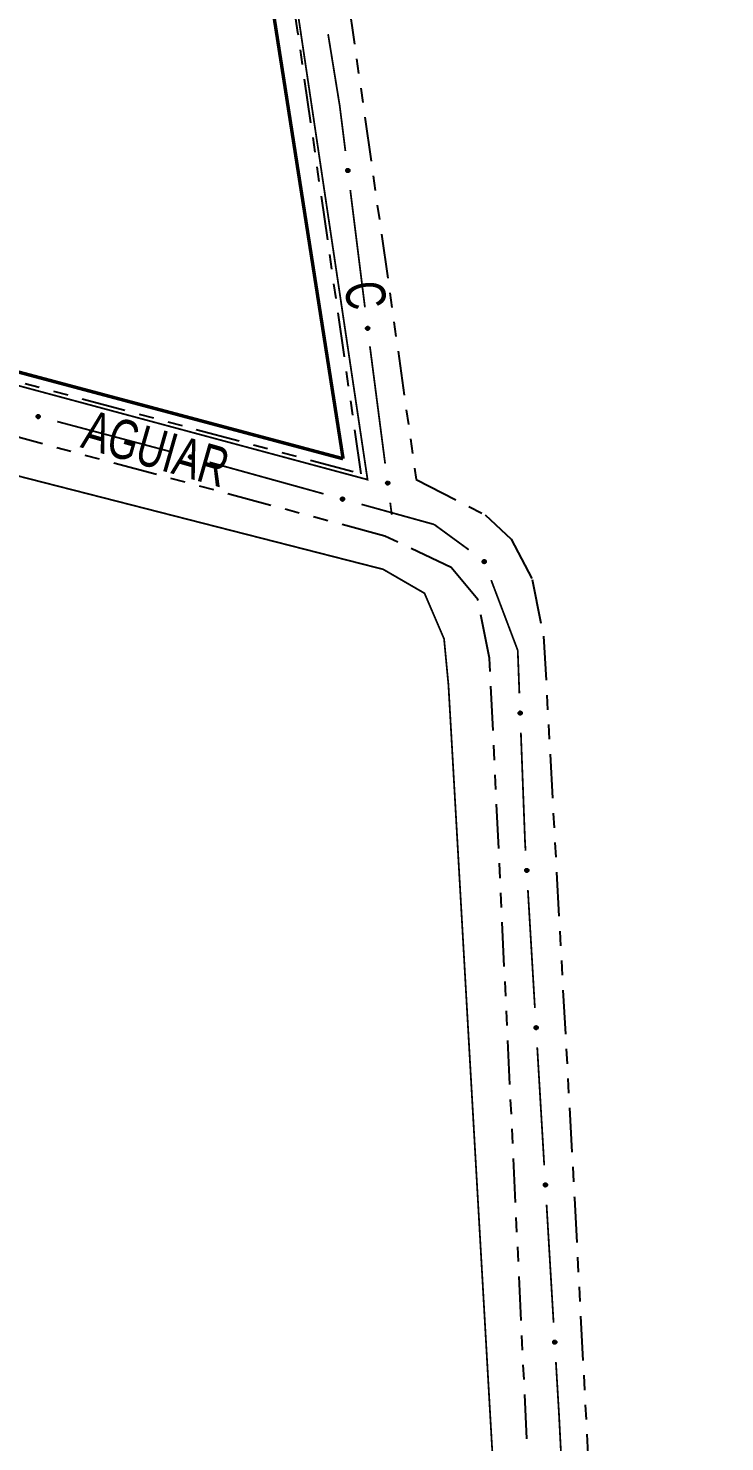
# Model space of a CAD drawing. Extents: x 205807 to 207855, y 4874692 to 4876446.
# Drawn here: x 206456.9 to 206527.6, y 4875263.7 to 4875407.2 of the extents above; entities that cross this region are included whole.
import ezdxf

# ---------------------------------------------------------------- set-up
doc = ezdxf.new("R2010")
doc.units = 0
doc.header["$LTSCALE"] = 1.5
doc.header["$MEASUREMENT"] = 0
doc.linetypes.add('TRACO_25', pattern=[8, 3, -1, 1, -1, 1, -1])
for name, color, linetype in [('CD_MALHA_LOTES', 7, 'CONTINUOUS'), ('RU-QUADRA', 210, 'CONTINUOUS'), ('SV-EIXO-RUA-N-PAV', 6, 'CONTINUOUS'), ('SV-RUA-NAO-PAV', 7, 'CONTINUOUS'), ('SV-TXT-RUA-N-PAV', 7, 'CONTINUOUS')]:
    doc.layers.add(name, color=color, linetype=linetype)
doc.styles.add('ARIAL', font='ARIAL.SHX')

msp = doc.modelspace()

# ---------------------------------------------------------------- linework, layer by layer
at = {"layer": 'CD_MALHA_LOTES', "linetype": 'Continuous', "const_width": 0.35, "flags": 128}
for points in [[(206474.895876, 4875452.904326), (206488.867871, 4875363.483555)], [(206488.867871, 4875363.483555), (206370.643294, 4875395.08176)]]:
    msp.add_lwpolyline(points, dxfattribs=at)
at = {"layer": 'RU-QUADRA', "linetype": 'Continuous', "const_width": 0.18, "flags": 128}
for points in [[(206370.172685, 4875407.883727), (206370.639646, 4875393.874907), (206491.348981, 4875361.36277), (206477.4569, 4875454.404684)], [(206479.558369, 4875206.172711), (206449.740812, 4875204.006396), (206449.665629, 4875213.936201), (206448.772571, 4875291.975158), (206447.447768, 4875340.992849), (206446.343766, 4875364.176892), (206492.932653, 4875352.25367), (206497.127861, 4875349.824866), (206499.115064, 4875345.188057), (206499.556665, 4875340.551249), (206503.972673, 4875263.271105), (206507.72628, 4875208.291803)]]:
    msp.add_lwpolyline(points, close=True, dxfattribs=at)
at = {"layer": 'SV-EIXO-RUA-N-PAV', "const_width": 0.18}
for points in [[(206487.343067, 4875406.607651), (206488.464747, 4875399.698104)], [(206488.464747, 4875399.698104), (206488.52228, 4875399.343699)], [(206488.52228, 4875399.343699), (206489.097919, 4875394.738582)], [(206489.594058, 4875390.76947), (206491.082475, 4875378.862136)], [(206491.587388, 4875374.894142), (206493.132851, 4875362.994077)], [(206459.85711, 4875367.261529), (206471.454362, 4875364.178715)], [(206475.314235, 4875363.12946), (206486.878088, 4875359.923639)], [(206490.732706, 4875358.855032), (206497.478287, 4875356.984969)], [(206493.648005, 4875359.027389), (206493.776794, 4875358.035717)], [(206493.776794, 4875358.035717), (206493.80831, 4875357.793041)], [(206497.478287, 4875356.984969), (206498.110893, 4875356.809594)], [(206498.110893, 4875356.809594), (206501.616257, 4875354.244693)], [(206503.893601, 4875351.159241), (206506.370845, 4875344.612237)], [(206506.370845, 4875344.612237), (206506.593128, 4875344.024776)], [(206506.593128, 4875344.024776), (206506.759029, 4875339.656033)], [(206506.910819, 4875335.658914), (206507.328239, 4875324.666837)], [(206507.328239, 4875324.666837), (206507.330713, 4875324.601688)], [(206507.330713, 4875324.601688), (206507.386071, 4875323.668525)], [(206507.622942, 4875319.675544), (206508.333557, 4875307.696603)], [(206508.570429, 4875303.703623), (206509.281044, 4875291.724682)], [(206509.517916, 4875287.731702), (206510.228531, 4875275.752761)], [(206510.465403, 4875271.759781), (206510.761493, 4875266.768555)], [(206510.761493, 4875266.768555), (206510.77278, 4875266.578285)], [(206510.77278, 4875266.578285), (206511.121521, 4875259.777826)]]:
    msp.add_lwpolyline(points, dxfattribs=at)
at = {"layer": 'SV-EIXO-RUA-N-PAV'}
for points in [[(206489.437398, 4875392.910251), (206489.476426, 4875392.880774), (206489.50394, 4875392.847459), (206489.518891, 4875392.813068), (206489.524179, 4875392.779233), (206489.52569, 4875392.744008), (206489.519378, 4875392.708158), (206489.503558, 4875392.669921), (206489.474264, 4875392.630564), (206489.438284, 4875392.60462), (206489.405351, 4875392.588159), (206489.370387, 4875392.580613), (206489.336144, 4875392.579719), (206489.299122, 4875392.587507), (206489.260528, 4875392.603917), (206489.221666, 4875392.634332), (206489.194915, 4875392.667177), (206489.181327, 4875392.700822), (206489.173964, 4875392.73602), (206489.172853, 4875392.772), (206489.179252, 4875392.807155), (206489.195844, 4875392.845983), (206489.226372, 4875392.883943), (206489.258826, 4875392.910997), (206489.292271, 4875392.925054), (206489.327088, 4875392.931523), (206489.362399, 4875392.933467), (206489.3987, 4875392.928623), (206489.437398, 4875392.910251)], [(206491.440351, 4875376.881067), (206491.479519, 4875376.851778), (206491.507193, 4875376.818595), (206491.522309, 4875376.784276), (206491.527759, 4875376.750467), (206491.529438, 4875376.71525), (206491.523298, 4875376.67937), (206491.507662, 4875376.641057), (206491.478556, 4875376.60156), (206491.442701, 4875376.575445), (206491.409848, 4875376.558825), (206491.37492, 4875376.551113), (206491.340681, 4875376.550054), (206491.303623, 4875376.557665), (206491.264951, 4875376.573889), (206491.225943, 4875376.604117), (206491.199036, 4875376.636834), (206491.185286, 4875376.670413), (206491.177755, 4875376.705576), (206491.176471, 4875376.741551), (206491.182702, 4875376.776736), (206491.199108, 4875376.815643), (206491.229453, 4875376.853748), (206491.261778, 4875376.880958), (206491.295155, 4875376.895175), (206491.32994, 4875376.90181), (206491.365242, 4875376.903924), (206491.401566, 4875376.899253), (206491.440351, 4875376.881067)], [(206457.813656, 4875367.918629), (206457.855612, 4875367.943764), (206457.89681, 4875367.956787), (206457.934298, 4875367.957759), (206457.967649, 4875367.94998), (206458.000872, 4875367.938179), (206458.031743, 4875367.918891), (206458.061265, 4875367.889894), (206458.086774, 4875367.847984), (206458.097341, 4875367.804903), (206458.10026, 4875367.768201), (206458.094151, 4875367.732958), (206458.082146, 4875367.700875), (206458.06105, 4875367.669471), (206458.031372, 4875367.63984), (206457.988609, 4875367.61521), (206457.948132, 4875367.602719), (206457.911847, 4875367.602731), (206457.876455, 4875367.609097), (206457.842681, 4875367.621552), (206457.812487, 4875367.64066), (206457.782707, 4875367.670595), (206457.758956, 4875367.713124), (206457.746037, 4875367.753353), (206457.74554, 4875367.789628), (206457.752592, 4875367.824331), (206457.764023, 4875367.857798), (206457.78212, 4875367.889637), (206457.813656, 4875367.918629)], [(206473.277875, 4875363.808227), (206473.320095, 4875363.832915), (206473.36143, 4875363.8455), (206473.398926, 4875363.846074), (206473.432192, 4875363.837941), (206473.465288, 4875363.825788), (206473.495953, 4875363.806173), (206473.525164, 4875363.776864), (206473.550227, 4875363.734685), (206473.560336, 4875363.691495), (206473.562866, 4875363.654764), (206473.556383, 4875363.619587), (206473.544037, 4875363.587634), (206473.522609, 4875363.556455), (206473.492618, 4875363.527142), (206473.449596, 4875363.502967), (206473.408988, 4875363.490907), (206473.372706, 4875363.491304), (206473.337383, 4875363.498046), (206473.303743, 4875363.510859), (206473.273753, 4875363.530287), (206473.244294, 4875363.560536), (206473.220996, 4875363.603315), (206473.208505, 4875363.643679), (206473.208393, 4875363.679958), (206473.215813, 4875363.714584), (206473.227599, 4875363.747927), (206473.246033, 4875363.779573), (206473.277875, 4875363.808227)], [(206493.481088, 4875361.167394), (206493.520256, 4875361.138105), (206493.54793, 4875361.104922), (206493.563046, 4875361.070603), (206493.568495, 4875361.036794), (206493.570175, 4875361.001577), (206493.564035, 4875360.965697), (206493.548399, 4875360.927384), (206493.519293, 4875360.887887), (206493.483438, 4875360.861772), (206493.450585, 4875360.845152), (206493.415657, 4875360.83744), (206493.381418, 4875360.836381), (206493.344359, 4875360.843992), (206493.305688, 4875360.860217), (206493.26668, 4875360.890445), (206493.239772, 4875360.923162), (206493.226023, 4875360.956741), (206493.218492, 4875360.991903), (206493.217208, 4875361.027878), (206493.223439, 4875361.063063), (206493.239844, 4875361.10197), (206493.27019, 4875361.140075), (206493.302514, 4875361.167285), (206493.335891, 4875361.181502), (206493.370677, 4875361.188137), (206493.405978, 4875361.190251), (206493.442302, 4875361.185581), (206493.481088, 4875361.167394)], [(206488.696347, 4875359.533799), (206488.738567, 4875359.558487), (206488.779901, 4875359.571072), (206488.817398, 4875359.571646), (206488.850664, 4875359.563513), (206488.88376, 4875359.55136), (206488.914424, 4875359.531745), (206488.943636, 4875359.502436), (206488.968699, 4875359.460257), (206488.978808, 4875359.417067), (206488.981337, 4875359.380336), (206488.974854, 4875359.345159), (206488.962509, 4875359.313206), (206488.941081, 4875359.282027), (206488.91109, 4875359.252714), (206488.868068, 4875359.228539), (206488.82746, 4875359.216479), (206488.791177, 4875359.216876), (206488.755854, 4875359.223618), (206488.722215, 4875359.236431), (206488.692225, 4875359.255859), (206488.662765, 4875359.286108), (206488.639467, 4875359.328887), (206488.626976, 4875359.369251), (206488.626864, 4875359.40553), (206488.634284, 4875359.440156), (206488.64607, 4875359.473499), (206488.664505, 4875359.505145), (206488.696347, 4875359.533799)], [(206503.237926, 4875353.203153), (206503.282791, 4875353.18368), (206503.317368, 4875353.157769), (206503.339987, 4875353.127858), (206503.353082, 4875353.096215), (206503.362834, 4875353.062334), (206503.365129, 4875353.026005), (206503.358745, 4875352.98512), (206503.339527, 4875352.939977), (206503.310656, 4875352.906301), (206503.282518, 4875352.882556), (206503.250309, 4875352.867001), (206503.217236, 4875352.858079), (206503.17942, 4875352.856943), (206503.13805, 4875352.863818), (206503.093126, 4875352.884241), (206503.059401, 4875352.909875), (206503.038283, 4875352.939381), (206503.02285, 4875352.971861), (206503.013309, 4875353.006571), (206503.011262, 4875353.042245), (206503.018258, 4875353.083886), (206503.039003, 4875353.127959), (206503.064186, 4875353.161887), (206503.093387, 4875353.183414), (206503.125707, 4875353.197888), (206503.159571, 4875353.208082), (206503.195993, 4875353.21191), (206503.237926, 4875353.203153)], [(206506.939473, 4875337.805228), (206506.975811, 4875337.772493), (206507.000349, 4875337.736929), (206507.012276, 4875337.701376), (206507.014625, 4875337.667211), (206507.01309, 4875337.631987), (206507.003708, 4875337.596816), (206506.984648, 4875337.560086), (206506.952067, 4875337.523403), (206506.913982, 4875337.500661), (206506.879752, 4875337.487103), (206506.844267, 4875337.482603), (206506.810074, 4875337.484667), (206506.773863, 4875337.495621), (206506.736829, 4875337.5153), (206506.700736, 4875337.548954), (206506.67692, 4875337.583986), (206506.666285, 4875337.618677), (206506.661988, 4875337.65438), (206506.663985, 4875337.690321), (206506.673394, 4875337.724793), (206506.693274, 4875337.762044), (206506.726964, 4875337.797228), (206506.761632, 4875337.821381), (206506.796165, 4875337.8325), (206506.83141, 4875337.83594), (206506.866757, 4875337.83483), (206506.902505, 4875337.826871), (206506.939473, 4875337.805228)], [(206507.605885, 4875321.821982), (206507.642913, 4875321.790028), (206507.668202, 4875321.754994), (206507.680884, 4875321.719703), (206507.683959, 4875321.685596), (206507.683175, 4875321.650347), (206507.674544, 4875321.614984), (206507.65627, 4875321.577857), (206507.624477, 4875321.540489), (206507.586886, 4875321.516941), (206507.552952, 4875321.502657), (206507.517571, 4875321.497402), (206507.483342, 4875321.498738), (206507.446905, 4875321.508918), (206507.409461, 4875321.527804), (206507.37266, 4875321.560682), (206507.348103, 4875321.595198), (206507.336732, 4875321.629655), (206507.331675, 4875321.665258), (206507.332907, 4875321.701234), (206507.341579, 4875321.735899), (206507.360662, 4875321.773565), (206507.393594, 4875321.809458), (206507.427741, 4875321.834344), (206507.462029, 4875321.846195), (206507.497193, 4875321.850385), (206507.532556, 4875321.850028), (206507.568465, 4875321.842832), (206507.605885, 4875321.821982)], [(206508.553372, 4875305.85006), (206508.590399, 4875305.818107), (206508.615688, 4875305.783073), (206508.628371, 4875305.747782), (206508.631446, 4875305.713674), (206508.630662, 4875305.678426), (206508.622031, 4875305.643063), (206508.603757, 4875305.605936), (206508.571964, 4875305.568567), (206508.534373, 4875305.54502), (206508.500439, 4875305.530735), (206508.465058, 4875305.525481), (206508.430829, 4875305.526816), (206508.394392, 4875305.536996), (206508.356948, 4875305.555882), (206508.320147, 4875305.588761), (206508.295589, 4875305.623277), (206508.284219, 4875305.657734), (206508.279162, 4875305.693337), (206508.280394, 4875305.729313), (206508.289066, 4875305.763978), (206508.308149, 4875305.801644), (206508.341081, 4875305.837537), (206508.375227, 4875305.862423), (206508.409516, 4875305.874274), (206508.444679, 4875305.878464), (206508.480043, 4875305.878107), (206508.515952, 4875305.870911), (206508.553372, 4875305.85006)], [(206509.500859, 4875289.878139), (206509.537886, 4875289.846186), (206509.563175, 4875289.811152), (206509.575857, 4875289.775861), (206509.578933, 4875289.741753), (206509.578149, 4875289.706505), (206509.569517, 4875289.671142), (206509.551244, 4875289.634014), (206509.519451, 4875289.596646), (206509.48186, 4875289.573099), (206509.447926, 4875289.558814), (206509.412545, 4875289.55356), (206509.378316, 4875289.554895), (206509.341879, 4875289.565075), (206509.304435, 4875289.583961), (206509.267633, 4875289.616839), (206509.243076, 4875289.651356), (206509.231706, 4875289.685813), (206509.226649, 4875289.721416), (206509.22788, 4875289.757392), (206509.236553, 4875289.792056), (206509.255636, 4875289.829723), (206509.288568, 4875289.865616), (206509.322714, 4875289.890501), (206509.357003, 4875289.902353), (206509.392166, 4875289.906542), (206509.427529, 4875289.906186), (206509.463439, 4875289.89899), (206509.500859, 4875289.878139)], [(206510.448346, 4875273.906218), (206510.485373, 4875273.874264), (206510.510662, 4875273.839231), (206510.523344, 4875273.80394), (206510.526419, 4875273.769832), (206510.525635, 4875273.734584), (206510.517004, 4875273.69922), (206510.498731, 4875273.662093), (206510.466938, 4875273.624725), (206510.429346, 4875273.601177), (206510.395413, 4875273.586893), (206510.360032, 4875273.581638), (206510.325803, 4875273.582974), (206510.289366, 4875273.593154), (206510.251922, 4875273.61204), (206510.21512, 4875273.644918), (206510.190563, 4875273.679434), (206510.179193, 4875273.713892), (206510.174136, 4875273.749495), (206510.175367, 4875273.785471), (206510.18404, 4875273.820135), (206510.203123, 4875273.857801), (206510.236055, 4875273.893694), (206510.270201, 4875273.91858), (206510.30449, 4875273.930431), (206510.339653, 4875273.934621), (206510.375016, 4875273.934265), (206510.410925, 4875273.927068), (206510.448346, 4875273.906218)]]:
    msp.add_lwpolyline(points, close=True, dxfattribs=at)
for points in [[(206489.172853, 4875392.772), (206489.194915, 4875392.667177)], [(206489.177221, 4875392.78535), (206489.207009, 4875392.65706)], [(206489.179252, 4875392.807155), (206489.221666, 4875392.634332)], [(206489.190592, 4875392.8214), (206489.239674, 4875392.626765)], [(206489.195844, 4875392.845983), (206489.260528, 4875392.603917)], [(206489.213102, 4875392.861343), (206489.27894, 4875392.59867)], [(206489.226372, 4875392.883943), (206489.299122, 4875392.587507)], [(206489.241874, 4875392.895192), (206489.316005, 4875392.588176)], [(206489.258826, 4875392.910997), (206489.336144, 4875392.579719)], [(206489.275216, 4875392.914487), (206489.352393, 4875392.583099)], [(206489.292271, 4875392.925054), (206489.370387, 4875392.580613)], [(206489.309574, 4875392.925657), (206489.385058, 4875392.585807)], [(206489.327088, 4875392.931523), (206489.405351, 4875392.588159)], [(206489.3463, 4875392.928873), (206489.42297, 4875392.601547)], [(206489.362399, 4875392.933467), (206489.438284, 4875392.60462)], [(206489.380996, 4875392.926334), (206489.456142, 4875392.622195)], [(206489.3987, 4875392.928623), (206489.474264, 4875392.630564)], [(206489.416369, 4875392.918379), (206489.486607, 4875392.653506)], [(206489.437398, 4875392.910251), (206489.503558, 4875392.669921)], [(206489.458004, 4875392.893331), (206489.510133, 4875392.696326)], [(206489.476426, 4875392.880774), (206489.519378, 4875392.708158)], [(206489.492192, 4875392.86185), (206489.520457, 4875392.734745)], [(206489.50394, 4875392.847459), (206489.52569, 4875392.744008)], [(206491.176471, 4875376.741551), (206491.199036, 4875376.636834)], [(206491.180776, 4875376.754921), (206491.211178, 4875376.626775)], [(206491.182702, 4875376.776736), (206491.225943, 4875376.604117)], [(206491.193973, 4875376.791035), (206491.243988, 4875376.596637)], [(206491.199108, 4875376.815643), (206491.264951, 4875376.573889)], [(206491.216292, 4875376.831085), (206491.283387, 4875376.56873)], [(206491.229453, 4875376.853748), (206491.303623, 4875376.557665)], [(206491.244901, 4875376.865072), (206491.320503, 4875376.558415)], [(206491.261778, 4875376.880958), (206491.340681, 4875376.550054)], [(206491.27815, 4875376.884526), (206491.356915, 4875376.553512)], [(206491.295155, 4875376.895175), (206491.37492, 4875376.551113)], [(206491.312454, 4875376.895861), (206491.389566, 4875376.556376)], [(206491.32994, 4875376.90181), (206491.409848, 4875376.558825)], [(206491.349165, 4875376.899252), (206491.427402, 4875376.572298)], [(206491.365242, 4875376.903924), (206491.442701, 4875376.575445)], [(206491.383873, 4875376.89688), (206491.460475, 4875376.593105)], [(206491.401566, 4875376.899253), (206491.478556, 4875376.60156)], [(206491.419283, 4875376.889095), (206491.49079, 4875376.624561)], [(206491.440351, 4875376.881067), (206491.507662, 4875376.641057)], [(206491.461038, 4875376.864246), (206491.51411, 4875376.667493)], [(206491.479519, 4875376.851778), (206491.523298, 4875376.67937)], [(206491.495376, 4875376.83293), (206491.52425, 4875376.705962)], [(206491.507193, 4875376.818595), (206491.529438, 4875376.71525)], [(206457.74554, 4875367.789628), (206458.094151, 4875367.732958)], [(206457.746037, 4875367.753353), (206458.082146, 4875367.700875)], [(206457.748945, 4875367.769856), (206458.085103, 4875367.717207)], [(206457.751466, 4875367.805896), (206458.094835, 4875367.748506)], [(206457.752592, 4875367.824331), (206458.10026, 4875367.768201)], [(206457.754337, 4875367.731713), (206458.066758, 4875367.685374)], [(206457.758956, 4875367.713124), (206458.06105, 4875367.669471)], [(206457.762249, 4875367.841151), (206458.094451, 4875367.789553)], [(206457.764023, 4875367.857798), (206458.097341, 4875367.804903)], [(206457.774936, 4875367.692352), (206458.043138, 4875367.654943)], [(206457.777607, 4875367.872366), (206458.087741, 4875367.828047)], [(206457.78212, 4875367.889637), (206458.086774, 4875367.847984)], [(206457.782707, 4875367.670595), (206458.031372, 4875367.63984)], [(206457.798239, 4875367.902179), (206458.07013, 4875367.868026)], [(206457.80353, 4875367.656512), (206458.002374, 4875367.629069)], [(206457.812487, 4875367.64066), (206457.988609, 4875367.61521)], [(206457.813656, 4875367.918629), (206458.061265, 4875367.889894)], [(206457.831941, 4875367.630605), (206457.962045, 4875367.61014)], [(206457.837066, 4875367.931391), (206458.039248, 4875367.905885)], [(206457.842681, 4875367.621552), (206457.948132, 4875367.602719)], [(206457.855612, 4875367.943764), (206458.031743, 4875367.918891)], [(206457.879065, 4875367.951289), (206458.007499, 4875367.929856)], [(206457.89681, 4875367.956787), (206458.000872, 4875367.938179)], [(206473.208393, 4875363.679958), (206473.556383, 4875363.619587)], [(206473.208505, 4875363.643679), (206473.544037, 4875363.587634)], [(206473.211588, 4875363.66015), (206473.547168, 4875363.603934)], [(206473.214491, 4875363.696161), (206473.557232, 4875363.635127)], [(206473.215813, 4875363.714584), (206473.562866, 4875363.654764)], [(206473.216574, 4875363.621952), (206473.528485, 4875363.572297)], [(206473.220996, 4875363.603315), (206473.522609, 4875363.556455)], [(206473.225648, 4875363.731299), (206473.557284, 4875363.676177)], [(206473.227599, 4875363.747927), (206473.560336, 4875363.691495)], [(206473.236754, 4875363.582374), (206473.504543, 4875363.542119)], [(206473.241336, 4875363.76235), (206473.550982, 4875363.714739)], [(206473.244294, 4875363.560536), (206473.492618, 4875363.527142)], [(206473.246033, 4875363.779573), (206473.550227, 4875363.734685)], [(206473.262284, 4875363.791942), (206473.533797, 4875363.754903)], [(206473.264966, 4875363.546233), (206473.463507, 4875363.51668)], [(206473.273753, 4875363.530287), (206473.449596, 4875363.502967)], [(206473.277875, 4875363.808227), (206473.525164, 4875363.776864)], [(206473.2931, 4875363.520026), (206473.422979, 4875363.49818)], [(206473.301419, 4875363.820741), (206473.503319, 4875363.793088)], [(206473.303743, 4875363.510859), (206473.408988, 4875363.490907)], [(206473.320095, 4875363.832915), (206473.495953, 4875363.806173)], [(206473.343627, 4875363.840191), (206473.471826, 4875363.817395)], [(206473.36143, 4875363.8455), (206473.465288, 4875363.825788)], [(206493.217208, 4875361.027878), (206493.239772, 4875360.923162)], [(206493.221512, 4875361.041248), (206493.251915, 4875360.913103)], [(206493.223439, 4875361.063063), (206493.26668, 4875360.890445)], [(206493.23471, 4875361.077362), (206493.284724, 4875360.882964)], [(206493.239844, 4875361.10197), (206493.305688, 4875360.860217)], [(206493.257029, 4875361.117412), (206493.324124, 4875360.855057)], [(206493.27019, 4875361.140075), (206493.344359, 4875360.843992)], [(206493.285638, 4875361.151399), (206493.361239, 4875360.844742)], [(206493.302514, 4875361.167285), (206493.381418, 4875360.836381)], [(206493.318887, 4875361.170853), (206493.397652, 4875360.839839)], [(206493.335891, 4875361.181502), (206493.415657, 4875360.83744)], [(206493.353191, 4875361.182188), (206493.430303, 4875360.842703)], [(206493.370677, 4875361.188137), (206493.450585, 4875360.845152)], [(206493.389902, 4875361.18558), (206493.468139, 4875360.858625)], [(206493.405978, 4875361.190251), (206493.483438, 4875360.861772)], [(206493.424609, 4875361.183207), (206493.501212, 4875360.879432)], [(206493.442302, 4875361.185581), (206493.519293, 4875360.887887)], [(206493.46002, 4875361.175422), (206493.531526, 4875360.910888)], [(206493.481088, 4875361.167394), (206493.548399, 4875360.927384)], [(206493.501775, 4875361.150573), (206493.554846, 4875360.95382)], [(206493.520256, 4875361.138105), (206493.564035, 4875360.965697)], [(206493.536113, 4875361.119257), (206493.564986, 4875360.992289)], [(206493.54793, 4875361.104922), (206493.570175, 4875361.001577)], [(206488.626864, 4875359.40553), (206488.974854, 4875359.345159)], [(206488.626976, 4875359.369251), (206488.962509, 4875359.313206)], [(206488.630059, 4875359.385722), (206488.965639, 4875359.329506)], [(206488.632963, 4875359.421733), (206488.975703, 4875359.360699)], [(206488.634284, 4875359.440156), (206488.981337, 4875359.380336)], [(206488.635046, 4875359.347524), (206488.946957, 4875359.297869)], [(206488.639467, 4875359.328887), (206488.941081, 4875359.282027)], [(206488.64412, 4875359.456871), (206488.975755, 4875359.401749)], [(206488.64607, 4875359.473499), (206488.978808, 4875359.417067)], [(206488.655225, 4875359.307946), (206488.923015, 4875359.267691)], [(206488.659808, 4875359.487922), (206488.969454, 4875359.440311)], [(206488.662765, 4875359.286108), (206488.91109, 4875359.252714)], [(206488.664505, 4875359.505145), (206488.968699, 4875359.460257)], [(206488.680756, 4875359.517514), (206488.952269, 4875359.480475)], [(206488.683438, 4875359.271805), (206488.881979, 4875359.242252)], [(206488.692225, 4875359.255859), (206488.868068, 4875359.228539)], [(206488.696347, 4875359.533799), (206488.943636, 4875359.502436)], [(206488.711572, 4875359.245598), (206488.84145, 4875359.223752)], [(206488.719891, 4875359.546313), (206488.921791, 4875359.51866)], [(206488.722215, 4875359.236431), (206488.82746, 4875359.216479)], [(206488.738567, 4875359.558487), (206488.914424, 4875359.531745)], [(206488.762099, 4875359.565763), (206488.890298, 4875359.542967)], [(206488.779901, 4875359.571072), (206488.88376, 4875359.55136)], [(206503.125707, 4875353.197888), (206503.282518, 4875352.882556)], [(206503.145004, 4875353.199831), (206503.296494, 4875352.899712)], [(206503.159571, 4875353.208082), (206503.310656, 4875352.906301)], [(206503.179324, 4875353.205522), (206503.323881, 4875352.927582)], [(206503.195993, 4875353.21191), (206503.339527, 4875352.939977)], [(206503.215575, 4875353.206108), (206503.346129, 4875352.965179)], [(206503.237926, 4875353.203153), (206503.358745, 4875352.98512)], [(206503.011262, 4875353.042245), (206503.093126, 4875352.884241)], [(206503.013309, 4875353.006571), (206503.059401, 4875352.909875)], [(206503.014415, 4875353.020574), (206503.073535, 4875352.902886)], [(206503.018258, 4875353.083886), (206503.13805, 4875352.863818)], [(206503.018934, 4875353.058757), (206503.112408, 4875352.881121)], [(206503.03142, 4875353.102873), (206503.157179, 4875352.863047)], [(206503.039003, 4875353.127959), (206503.17942, 4875352.856943)], [(206503.051426, 4875353.142539), (206503.195673, 4875352.861564)], [(206503.064186, 4875353.161887), (206503.217236, 4875352.858079)], [(206503.079296, 4875353.169132), (206503.232235, 4875352.865185)], [(206503.093387, 4875353.183414), (206503.250309, 4875352.867001)], [(206503.110063, 4875353.188069), (206503.263347, 4875352.875499)], [(206503.261933, 4875353.191553), (206503.358926, 4875353.01233)], [(206503.282791, 4875353.18368), (206503.365129, 4875353.026005)], [(206503.302565, 4875353.168994), (206503.359926, 4875353.0521)], [(206503.317368, 4875353.157769), (206503.362834, 4875353.062334)], [(206506.663985, 4875337.690321), (206506.67692, 4875337.583986)], [(206506.669489, 4875337.703245), (206506.688095, 4875337.572863)], [(206506.673394, 4875337.724793), (206506.700736, 4875337.548954)], [(206506.685921, 4875337.738006), (206506.718024, 4875337.539861)], [(206506.693274, 4875337.762044), (206506.736829, 4875337.5153)], [(206506.711793, 4875337.775857), (206506.754719, 4875337.508483)], [(206506.726964, 4875337.797228), (206506.773863, 4875337.495621)], [(206506.743379, 4875337.807098), (206506.790741, 4875337.49483)], [(206506.761632, 4875337.821381), (206506.810074, 4875337.484667)], [(206506.778262, 4875337.823443), (206506.826555, 4875337.486632)], [(206506.796165, 4875337.8325), (206506.844267, 4875337.482603)], [(206506.813455, 4875337.831607), (206506.859332, 4875337.486511)], [(206506.83141, 4875337.83594), (206506.879752, 4875337.487103)], [(206506.850322, 4875337.831642), (206506.89846, 4875337.498921)], [(206506.866757, 4875337.83483), (206506.913982, 4875337.500661)], [(206506.884669, 4875337.826118), (206506.933291, 4875337.516629)], [(206506.902505, 4875337.826871), (206506.952067, 4875337.523403)], [(206506.919224, 4875337.815141), (206506.966344, 4875337.545195)], [(206506.939473, 4875337.805228), (206506.984648, 4875337.560086)], [(206506.958542, 4875337.786593), (206506.993477, 4875337.585825)], [(206506.975811, 4875337.772493), (206507.003708, 4875337.596816)], [(206506.989886, 4875337.75228), (206507.007077, 4875337.62321)], [(206507.000349, 4875337.736929), (206507.01309, 4875337.631987)], [(206507.332907, 4875321.701234), (206507.348103, 4875321.595198)], [(206507.338134, 4875321.714272), (206507.359513, 4875321.584316)], [(206507.341579, 4875321.735899), (206507.37266, 4875321.560682)], [(206507.353822, 4875321.749376), (206507.390138, 4875321.551959)], [(206507.360662, 4875321.773565), (206507.409461, 4875321.527804)], [(206507.378883, 4875321.787769), (206507.427492, 4875321.521369)], [(206507.393594, 4875321.809458), (206507.446905, 4875321.508918)], [(206507.409796, 4875321.819675), (206507.463796, 4875321.508487)], [(206507.427741, 4875321.834344), (206507.483342, 4875321.498738)], [(206507.444323, 4875321.83676), (206507.499777, 4875321.501053)], [(206507.462029, 4875321.846195), (206507.517571, 4875321.497402)], [(206507.479334, 4875321.845671), (206507.532549, 4875321.50163)], [(206507.497193, 4875321.850385), (206507.552952, 4875321.502657)], [(206507.516192, 4875321.846491), (206507.571404, 4875321.51487)], [(206507.532556, 4875321.850028), (206507.586886, 4875321.516941)], [(206507.550649, 4875321.8417), (206507.60585, 4875321.533317)], [(206507.568465, 4875321.842832), (206507.624477, 4875321.540489)], [(206507.58543, 4875321.831461), (206507.638287, 4875321.562579)], [(206507.605885, 4875321.821982), (206507.65627, 4875321.577857)], [(206507.625347, 4875321.803757), (206507.664549, 4875321.603778)], [(206507.642913, 4875321.790028), (206507.674544, 4875321.614984)], [(206507.657415, 4875321.770119), (206507.67735, 4875321.641444)], [(206507.668202, 4875321.754994), (206507.683175, 4875321.650347)], [(206508.341081, 4875305.837537), (206508.394392, 4875305.536996)], [(206508.357283, 4875305.847754), (206508.411283, 4875305.536566)], [(206508.375227, 4875305.862423), (206508.430829, 4875305.526816)], [(206508.391809, 4875305.864838), (206508.447264, 4875305.529132)], [(206508.409516, 4875305.874274), (206508.465058, 4875305.525481)], [(206508.426821, 4875305.87375), (206508.480036, 4875305.529709)], [(206508.444679, 4875305.878464), (206508.500439, 4875305.530735)], [(206508.463679, 4875305.874569), (206508.518891, 4875305.542949)], [(206508.480043, 4875305.878107), (206508.534373, 4875305.54502)], [(206508.498136, 4875305.869779), (206508.553337, 4875305.561396)], [(206508.515952, 4875305.870911), (206508.571964, 4875305.568567)], [(206508.532917, 4875305.85954), (206508.585774, 4875305.590658)], [(206508.553372, 4875305.85006), (206508.603757, 4875305.605936)], [(206508.572834, 4875305.831836), (206508.612035, 4875305.631857)], [(206508.280394, 4875305.729313), (206508.295589, 4875305.623277)], [(206508.285621, 4875305.742351), (206508.307, 4875305.612395)], [(206508.289066, 4875305.763978), (206508.320147, 4875305.588761)], [(206508.301309, 4875305.777454), (206508.337624, 4875305.580038)], [(206508.308149, 4875305.801644), (206508.356948, 4875305.555882)], [(206508.32637, 4875305.815848), (206508.374979, 4875305.549448)], [(206508.590399, 4875305.818107), (206508.622031, 4875305.643063)], [(206508.604902, 4875305.798198), (206508.624837, 4875305.669523)], [(206508.615688, 4875305.783073), (206508.630662, 4875305.678426)], [(206509.22788, 4875289.757392), (206509.243076, 4875289.651356)], [(206509.233108, 4875289.770429), (206509.254487, 4875289.640473)], [(206509.236553, 4875289.792056), (206509.267633, 4875289.616839)], [(206509.248796, 4875289.805533), (206509.285111, 4875289.608117)], [(206509.255636, 4875289.829723), (206509.304435, 4875289.583961)], [(206509.273856, 4875289.843927), (206509.322466, 4875289.577527)], [(206509.288568, 4875289.865616), (206509.341879, 4875289.565075)], [(206509.30477, 4875289.875833), (206509.35877, 4875289.564644)], [(206509.322714, 4875289.890501), (206509.378316, 4875289.554895)], [(206509.339296, 4875289.892917), (206509.394751, 4875289.55721)], [(206509.357003, 4875289.902353), (206509.412545, 4875289.55356)], [(206509.374308, 4875289.901829), (206509.427523, 4875289.557787)], [(206509.392166, 4875289.906542), (206509.447926, 4875289.558814)], [(206509.411166, 4875289.902648), (206509.466378, 4875289.571028)], [(206509.427529, 4875289.906186), (206509.48186, 4875289.573099)], [(206509.445623, 4875289.897858), (206509.500824, 4875289.589474)], [(206509.463439, 4875289.89899), (206509.519451, 4875289.596646)], [(206509.480403, 4875289.887619), (206509.533261, 4875289.618737)], [(206509.500859, 4875289.878139), (206509.551244, 4875289.634014)], [(206509.520321, 4875289.859914), (206509.559522, 4875289.659936)], [(206509.537886, 4875289.846186), (206509.569517, 4875289.671142)], [(206509.552388, 4875289.826277), (206509.572324, 4875289.697602)], [(206509.563175, 4875289.811152), (206509.578149, 4875289.706505)], [(206510.175367, 4875273.785471), (206510.190563, 4875273.679434)], [(206510.180595, 4875273.798508), (206510.201973, 4875273.668552)], [(206510.18404, 4875273.820135), (206510.21512, 4875273.644918)], [(206510.196282, 4875273.833612), (206510.232598, 4875273.636196)], [(206510.203123, 4875273.857801), (206510.251922, 4875273.61204)], [(206510.221343, 4875273.872005), (206510.269953, 4875273.605606)], [(206510.236055, 4875273.893694), (206510.289366, 4875273.593154)], [(206510.252257, 4875273.903912), (206510.306257, 4875273.592723)], [(206510.270201, 4875273.91858), (206510.325803, 4875273.582974)], [(206510.286783, 4875273.920996), (206510.342238, 4875273.585289)], [(206510.30449, 4875273.930431), (206510.360032, 4875273.581638)], [(206510.321794, 4875273.929907), (206510.37501, 4875273.585866)], [(206510.339653, 4875273.934621), (206510.395413, 4875273.586893)], [(206510.358653, 4875273.930727), (206510.413865, 4875273.599107)], [(206510.375016, 4875273.934265), (206510.429346, 4875273.601177)], [(206510.39311, 4875273.925936), (206510.448311, 4875273.617553)], [(206510.410925, 4875273.927068), (206510.466938, 4875273.624725)], [(206510.42789, 4875273.915697), (206510.480748, 4875273.646816)], [(206510.448346, 4875273.906218), (206510.498731, 4875273.662093)], [(206510.467808, 4875273.887993), (206510.507009, 4875273.688014)], [(206510.485373, 4875273.874264), (206510.517004, 4875273.69922)], [(206510.499875, 4875273.854355), (206510.519811, 4875273.725681)], [(206510.510662, 4875273.839231), (206510.525635, 4875273.734584)]]:
    msp.add_lwpolyline(points, dxfattribs=at)
at = {"layer": 'SV-RUA-NAO-PAV', "linetype": 'TRACO_25'}
for points in [[(206482.664065, 4875457.572213, 4.688276), (206496.288232, 4875361.370897, 5.809911), (206503.270028, 4875357.794355, 5.809911), (206505.915269, 4875355.301339, 5.809911), (206508.069458, 4875351.212462, 5.809911), (206509.214817, 4875345.476817, 5.809911), (206512.345224, 4875288.373186, 5.809911), (206516.230822, 4875214.521848, 4.3), (206518.440822, 4875142.991848, 4.18), (206522.917412, 4875042.149049, 4.180675), (206525.285239, 4874988.482058, 4.180675), (206525.277228, 4874988.663634, 4.180675), (206527.231827, 4874944.362472, 4.180675), (206527.599682, 4874912.712235, 4.753802), (206526.938851, 4874904.540852, 4.814688), (206525.830609, 4874895.044235, 6.161796)], [(206368.89388, 4875408.478355, 6.014588), (206369.675264, 4875394.528917, 6.260202), (206490.705829, 4875361.95645, 5.842659), (206484.287666, 4875406.757003, 4.843831), (206477.882894, 4875448.436174, 4.557282), (206475.602154, 4875454.500905, 4.688276)]]:
    msp.add_polyline3d(points, dxfattribs=at)
msp.add_polyline3d([(206447.957788, 4875201.164529, 5.859033), (206482.561332, 4875202.753154, 5.859033), (206510.370822, 4875204.031848, 4.21), (206503.735707, 4875343.218833, 5.834472), (206502.544685, 4875349.201737, 5.834472), (206499.842106, 4875352.443754, 5.842659), (206493.111684, 4875355.627793, 5.842659), (206443.56722, 4875368.98106, 5.842659), (206447.558597, 4875216.422448, 5.842659)], close=True, dxfattribs=at)

# ---------------------------------------------------------------- texts
at = {"layer": 'SV-TXT-RUA-N-PAV', "style": 'ARIAL', "width": 0.7}
for s, rotation, p in [('C', 278, (206488.981706, 4875381.217716)), ('AGUIAR', 344, (206462.114786, 4875364.666597))]:
    msp.add_text(s, height=4, rotation=rotation, dxfattribs=at).set_placement(p)

doc.saveas('drawing.dxf')
